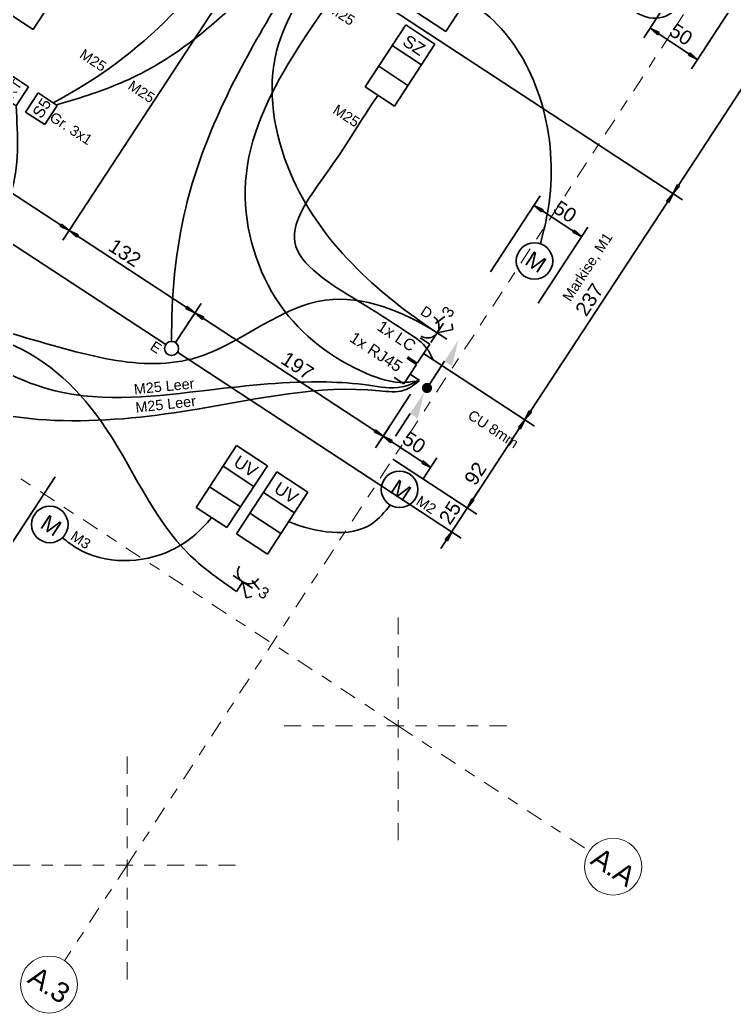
# Model space of a CAD drawing. Header units: metres. Extents: x 2696276 to 2696381, y 1245119 to 1245220.
# Drawn here: x 2696293.01 to 2696299.27, y 1245153.23 to 1245161.93 of the extents above; entities that cross this region are included whole.
import ezdxf
from ezdxf.lldxf.tags import DXFTag

# ---------------------------------------------------------------- set-up
doc = ezdxf.new("R2010")
doc.units = ezdxf.units.M
doc.header["$PDMODE"] = 2
doc.header["$PDSIZE"] = -2
doc.linetypes.add('000_hbf_Strichpunkt 3_1_1mm Achsen', pattern=[0.25, 0.15, -0.05, 0, -0.05])
for name, color, linetype, lineweight, true_color in [('008_232.1__Erdungen u. Schutzpotenzialausgleich', 1, 'Continuous', 35, 0xff0000), ('011_232.51_Lichtinstallationen allgemein', 150, 'Continuous', 35, 0x0080ff), ('011_232.51_Lichtinstallationen allgemein_Bodenltg', 150, 'STRICHLINIE', 35, 0x0080ff), ('011_232.51_Lichtinstallationen allgemein_Deckenltg', 150, 'Continuous', 35, 0x0080ff), ('014_232.62_Storeninstallationen', 1, 'Continuous', 35, 0xff0000), ('014_232.62_Storeninstallationen_Deckenltg', 1, 'Continuous', 35, 0xff0000), ('016_232.70_HLKS-Installation', 5, 'Continuous', 35, 0x0000ff), ('016_232.70_HLKS-Installation_Bodenltg', 5, 'STRICHLINIE', 35, 0x0000ff), ('018_233.01_Innenleuchten', 150, 'Continuous', 35, 0x0080ff), ('032_236.0__Telekommunikationsinstallationen', 3, 'Continuous', 35, 0x00ff00), ('032_236.0__Telekommunikationsinstallationen_Deckenltg', 3, 'Continuous', 35, 0x00ff00), ('035_236.3__UKV-Installationen', 24, 'Continuous', 35, 0x993300), ('035_236.3__UKV-Installationen_Bodenltg', 24, 'STRICHLINIE', 35, 0x993300), ('035_236.3__UKV-Installationen_Deckenltg', 24, 'Continuous', 35, 0x993300)]:
    doc.layers.add(name, color=color, linetype=linetype, lineweight=lineweight, true_color=true_color)
doc.layers.add('1_M01_Achsen.V', color=7, linetype='Continuous')
doc.layers.add('X_Mass', color=7, linetype='Continuous', lineweight=35)
doc.layers.add('X_Mass_Sperrzonen', color=7, linetype='Continuous', lineweight=35)
doc.styles.add('ERSTELLTER_STIL_2', font='')
doc.styles.get("Standard").update_dxf_attribs({"font": 'arial.ttf'})
doc.styles.get('ERSTELLTER_STIL_2').set_extended_font_data('Arial', bold=True)
tags = doc.linetypes.add('STRICHLINIE', pattern=[19.05, 12.7, -6.35]).pattern_tags.tags
tags[6:7] = [DXFTag(74, 4), DXFTag(75, 0), DXFTag(340, '0'), DXFTag(46, 0.0), DXFTag(50, 0.0), DXFTag(44, 0.0), DXFTag(45, 0.0)]
tags[4:5] = [DXFTag(74, 4), DXFTag(75, 0), DXFTag(340, '0'), DXFTag(46, 0.0), DXFTag(50, 0.0), DXFTag(44, 0.0), DXFTag(45, 0.0)]
tags = doc.linetypes.add('STRICHPUNKT2', pattern=[12.7, 6.35, -3.175, 0, -3.175]).pattern_tags.tags
tags[10:11] = [DXFTag(74, 4), DXFTag(75, 0), DXFTag(340, '0'), DXFTag(46, 0.0), DXFTag(50, 0.0), DXFTag(44, 0.0), DXFTag(45, 0.0)]
tags[8:9] = [DXFTag(74, 4), DXFTag(75, 0), DXFTag(340, '0'), DXFTag(46, 0.0), DXFTag(50, 0.0), DXFTag(44, 0.0), DXFTag(45, 0.0)]
tags[6:7] = [DXFTag(74, 4), DXFTag(75, 0), DXFTag(340, '0'), DXFTag(46, 0.0), DXFTag(50, 0.0), DXFTag(44, 0.0), DXFTag(45, 0.0)]
tags[4:5] = [DXFTag(74, 4), DXFTag(75, 0), DXFTag(340, '0'), DXFTag(46, 0.0), DXFTag(50, 0.0), DXFTag(44, 0.0), DXFTag(45, 0.0)]

# ---------------------------------------------------------------- blocks, each defined once
blk = doc.blocks.new('0_Leitung_ durchgehend-A0S2JC8U73', base_point=(818.42, -1071.91))
at = {"lineweight": -2}
blk.add_hatch(color=0, dxfattribs=at).paths.add_polyline_path([(819.73, -1024.77), (819.02, -1023.84), (818.57, -1022.76), (818.42, -1021.61), (818.57, -1020.45), (819.02, -1019.37), (819.73, -1018.44), (820.65, -1017.73), (821.73, -1017.28), (822.89, -1017.13), (824.05, -1017.28), (825.13, -1017.73), (826.06, -1018.44), (826.77, -1019.37), (827.22, -1020.45), (827.37, -1021.61), (827.22, -1022.76), (826.77, -1023.84), (826.06, -1024.77), (825.13, -1025.48), (824.05, -1025.93), (822.89, -1026.08), (821.73, -1025.93), (820.65, -1025.48)])
at = {"color": 0, "lineweight": -2}
for p, q in [((822.89, -993.59), (822.89, -1017.13)), ((822.89, -1048.38), (822.89, -1071.91))]:
    blk.add_line(p, q, dxfattribs=at)
for points in [[(822.89, -993.59), (822.89, -971.3), (830.85, -993.59)], [(830.85, -1048.38), (822.89, -1048.38), (822.89, -1026.08)]]:
    blk.add_solid(points, dxfattribs=at)
blk = doc.blocks.new('0_232.51_Lichtinstallationen allgemein_Deckenltg-A0S2JC9Q73', base_point=(407.89, -1109.97))
at = {"color": 0, "linetype": 'ByBlock', "lineweight": -2, "ltscale": 0.35}
blk.add_open_spline([(407.89, -536.77), (411.01, -536.5), (437.71, -534.15), (504.36, -564.79), (529.61, -688.1), (526.14, -834.38), (544.6, -989.85), (591.71, -1077.25), (613.34, -1109.97)], degree=3, knots=[0, 0, 0, 0, 9.381927, 80.429612, 191.959883, 355.599122, 531.843849, 649.501444, 649.501444, 649.501444, 649.501444], dxfattribs=at)
blk = doc.blocks.new('Maß-A0S2JCA473', base_point=(813.89, -1090.04))
at = {"color": 0, "linetype": 'ByBlock', "lineweight": -2, "ltscale": 0.35}
for p, q in [((920, -998.04), (813.89, -998.04)), ((908.86, -1006.71), (910, -998.04)), ((910, -998.04), (910, -1090.04)), ((910, -998.04), (911.14, -1006.71)), ((911.14, -1006.71), (908.86, -1006.71)), ((910, -1090.04), (908.86, -1081.36)), ((908.86, -1081.36), (911.14, -1081.36)), ((911.14, -1081.36), (910, -1090.04)), ((920, -1090.04), (831.89, -1090.04))]:
    blk.add_line(p, q, dxfattribs=at)
for points in [[(910, -998.04), (911.14, -1006.71), (908.86, -1006.71)], [(910, -1090.04), (908.86, -1081.36), (911.14, -1081.36)]]:
    blk.add_solid(points, dxfattribs=at)
at = {"color": 0, "linetype": 'ByBlock', "lineweight": -2, "ltscale": 0.35, "insert": (893.12, -1070.82), "char_height": 12.5, "attachment_point": 1, "rotation": 90}
blk.add_mtext('{\\fArial;92}', dxfattribs=at)
blk = doc.blocks.new('0_232.62_Storeninstallationen_Deckenltg-A0S2JCB473', base_point=(627.48, -1307.01))
at = {"color": 0, "linetype": 'ByBlock', "lineweight": -2, "ltscale": 0.35}
blk.add_open_spline([(627.48, -1306.15), (632.94, -1306.63), (665.72, -1309.52), (713.88, -1276.82), (725.61, -1234.95), (727.24, -1219.87)], degree=3, knots=[0, 0, 0, 0, 16.412151, 98.467851, 143.947162, 143.947162, 143.947162, 143.947162], dxfattribs=at)
blk = doc.blocks.new('Gruppenzuleitung-A0S2JCBE73', base_point=(329.9, -947.84))
at = {"color": 0, "linetype": 'ByBlock', "lineweight": -2, "ltscale": 0.35}
for p, q in [((329.9, -947.84), (329.9, -883.04)), ((329.9, -883.04), (362.24, -883.04)), ((362.24, -883.04), (362.24, -947.84)), ((362.24, -904.64), (329.9, -904.64)), ((362.24, -926.24), (329.9, -926.24)), ((362.24, -947.84), (329.9, -947.84))]:
    blk.add_line(p, q, dxfattribs=at)
at = {"color": 0, "linetype": 'ByBlock', "lineweight": -2, "ltscale": 0.35, "insert": (336.24, -888.44), "char_height": 10.8, "attachment_point": 1}
blk.add_mtext('{\\fArial;UV}', dxfattribs=at)
blk = doc.blocks.new('0_236.3_UKV-Installationen_Deckenltg-A0S2JCEQ73', base_point=(386.39, -1216.36))
at = {"color": 0, "linetype": 'ByBlock', "lineweight": -2, "ltscale": 0.35}
blk.add_open_spline([(386.39, -1215.04), (410.97, -1215.61), (466.16, -1216.9), (569.19, -1208.1), (656.16, -1133.78), (726.89, -1075.7), (775.77, -1048.27), (802.62, -1037.44), (810.88, -1024.33), (813.89, -1019.54)], degree=3, knots=[0, 0, 0, 0, 74.088618, 166.332949, 300.982455, 403.886446, 441.378258, 470.355332, 487.039004, 487.039004, 487.039004, 487.039004], dxfattribs=at)
blk = doc.blocks.new('1xRJ45-Steckdose_ UP-A0S2JCHA73', base_point=(742.72, -1029.54))
at = {"color": 0, "lineweight": -2}
for p, q in [((803.89, -1009.54), (793.89, -1009.54)), ((803.89, -1029.54), (803.89, -1009.54)), ((803.89, -1019.54), (813.89, -1019.54)), ((793.89, -1029.54), (803.89, -1029.54))]:
    blk.add_line(p, q, dxfattribs=at)
at = {"color": 0, "lineweight": -2, "insert": (742.72, -1014.54), "char_height": 10, "attachment_point": 1}
blk.add_mtext('{\\fArial;1x RJ45}', dxfattribs=at)
blk = doc.blocks.new('Motor allgemein-A0S2JCHK73', base_point=(824.85, -893))
at = {"color": 0, "lineweight": -2}
blk.add_circle((840.85, -877), 16, dxfattribs=at)
at = {"color": 0, "lineweight": -2, "insert": (834.15, -870), "char_height": 14, "attachment_point": 1}
blk.add_mtext('{\\fArial;M}', dxfattribs=at)
blk = doc.blocks.new('0_232.51_Lichtinstallationen allgemein_Deckenltg-A0S2JCI273', base_point=(426.37, -1265.04))
at = {"color": 0, "linetype": 'ByBlock', "lineweight": -2, "ltscale": 0.35}
blk.add_open_spline([(813.89, -976.32), (810.57, -976.3), (773.41, -976.05), (687.18, -992.64), (650.61, -1135.62), (531.17, -1168.01), (424.64, -1202.57), (426.46, -1248.06), (426.41, -1261.73), (426.39, -1265.04)], degree=3, knots=[0, 0, 0, 0, 10, 111.915775, 229.74119, 390.279864, 474.896983, 506.195249, 516.195249, 516.195249, 516.195249, 516.195249], dxfattribs=at)
blk = doc.blocks.new('0_232.62_Storeninstallationen_Deckenltg-A0S2JCJ473', base_point=(785.57, -1185.87))
at = {"color": 0, "linetype": 'ByBlock', "lineweight": -2, "ltscale": 0.35}
blk.add_open_spline([(852.19, -1125.02), (851.37, -1132.67), (847.86, -1165.3), (809.59, -1181.33), (785.57, -1185.87)], degree=3, knots=[0, 0, 0, 0, 22.483647, 95.824527, 95.824527, 95.824527, 95.824527], dxfattribs=at)
blk = doc.blocks.new('0_232.51_Lichtinstallationen allgemein_Deckenltg-A0S2JCJI73', base_point=(407.89, -976.35))
at = {"color": 0, "linetype": 'ByBlock', "lineweight": -2, "ltscale": 0.35}
blk.add_open_spline([(407.89, -535.59), (409.63, -535.17), (422.42, -532.9), (446.74, -534.82), (482.77, -552.37), (526.96, -602), (532.22, -681.83), (543.07, -766.27), (541.22, -857.13), (635.79, -960.1), (743.97, -976.51), (810.56, -976.33), (813.89, -976.32)], degree=3, knots=[0, 0, 0, 0, 5.369645, 38.914723, 70.75679, 123.945783, 229.327886, 298.919601, 383.401963, 491.847924, 681.811449, 691.811449, 691.811449, 691.811449, 691.811449], dxfattribs=at)
blk = doc.blocks.new('Steckdose T13_ UP_ 3-fach_ geschaltet-A0S2JCLC73', base_point=(770.89, -1262.04))
at = {"color": 0, "lineweight": -2}
for p, q in [((770.89, -1252.04), (790.89, -1252.04)), ((780.89, -1252.04), (780.89, -1262.04)), ((780.89, -1252.04), (790.89, -1262.04)), ((787.07, -1246.35), (796.51, -1249.73)), ((790.89, -1262.04), (794.44, -1258.49))]:
    blk.add_line(p, q, dxfattribs=at)
blk.add_ellipse((780.89, -1242.04), major_axis=(-10, 0), ratio=1, start_param=0, end_param=3.141593, dxfattribs=at)
at = {"color": 0, "lineweight": -2, "insert": (797.68, -1244.91), "char_height": 10, "attachment_point": 1}
blk.add_mtext('{\\fArial;3}', dxfattribs=at)
blk = doc.blocks.new('Maß-A0S2JCMC73', base_point=(813.89, -661))
at = {"color": 7, "linetype": 'ByBlock', "lineweight": -2, "ltscale": 0.35, "true_color": 0xffffff}
for p, q in [((813.89, -661), (813.89, -577.04)), ((863.72, -661), (863.72, -577.04)), ((813.89, -651), (822.57, -649.86)), ((813.89, -651), (863.72, -651)), ((822.57, -652.14), (813.89, -651)), ((822.57, -649.86), (822.57, -652.14)), ((855.05, -652.14), (855.05, -649.86)), ((855.05, -649.86), (863.72, -651)), ((863.72, -651), (855.05, -652.14))]:
    blk.add_line(p, q, dxfattribs=at)
for points in [[(813.89, -651), (822.57, -649.86), (822.57, -652.14)], [(863.72, -651), (855.05, -652.14), (855.05, -649.86)]]:
    blk.add_solid(points, dxfattribs=at)
at = {"color": 7, "linetype": 'ByBlock', "lineweight": -2, "ltscale": 0.35, "true_color": 0xffffff, "insert": (829.87, -634.33), "char_height": 12.5, "attachment_point": 1}
blk.add_mtext('{\\fArial;50}', dxfattribs=at)
blk = doc.blocks.new('Maß-A0S2JCO873', base_point=(813.89, -1090.04))
at = {"color": 7, "linetype": 'ByBlock', "lineweight": -2, "ltscale": 0.35, "true_color": 0xffffff}
for p, q in [((813.89, -1068), (813.89, -1090.04)), ((863.72, -1068), (863.72, -1090.04)), ((813.89, -1078), (822.57, -1076.86)), ((813.89, -1078), (863.72, -1078)), ((822.57, -1079.14), (813.89, -1078)), ((822.57, -1076.86), (822.57, -1079.14)), ((855.05, -1079.14), (855.05, -1076.86)), ((855.05, -1076.86), (863.72, -1078)), ((863.72, -1078), (855.05, -1079.14))]:
    blk.add_line(p, q, dxfattribs=at)
for points in [[(813.89, -1078), (822.57, -1076.86), (822.57, -1079.14)], [(863.72, -1078), (855.05, -1079.14), (855.05, -1076.86)]]:
    blk.add_solid(points, dxfattribs=at)
at = {"color": 7, "linetype": 'ByBlock', "lineweight": -2, "ltscale": 0.35, "true_color": 0xffffff, "insert": (829.87, -1061.33), "char_height": 12.5, "attachment_point": 1}
blk.add_mtext('{\\fArial;50}', dxfattribs=at)
blk = doc.blocks.new('Maß-A0S2JCP073', base_point=(491.33, -998.04))
at = {"color": 0, "linetype": 'ByBlock', "lineweight": -2, "ltscale": 0.35}
for p, q in [((920, -761.04), (491.33, -761.04)), ((908.86, -769.71), (910, -761.04)), ((910, -998.04), (910, -761.04)), ((910, -761.04), (911.14, -769.71)), ((911.14, -769.71), (908.86, -769.71)), ((910, -998.04), (908.86, -989.36)), ((908.86, -989.36), (911.14, -989.36)), ((911.14, -989.36), (910, -998.04)), ((920, -998.04), (813.89, -998.04))]:
    blk.add_line(p, q, dxfattribs=at)
for points in [[(910, -761.04), (911.14, -769.71), (908.86, -769.71)], [(910, -998.04), (908.86, -989.36), (911.14, -989.36)]]:
    blk.add_solid(points, dxfattribs=at)
at = {"color": 0, "linetype": 'ByBlock', "lineweight": -2, "ltscale": 0.35, "insert": (893.33, -893.47), "char_height": 12.5, "attachment_point": 1, "rotation": 90}
blk.add_mtext('{\\fArial;237}', dxfattribs=at)
blk = doc.blocks.new('0_232.51_Lichtinstallationen allgemein_Bodenltg-A0S2JCQ273', base_point=(426.39, -1265.04))
at = {"color": 0, "lineweight": -2}
blk.add_open_spline([(780.89, -1262.04), (763.7, -1261.56), (698.68, -1259.78), (611.73, -1196.13), (505.69, -1178.36), (430.97, -1212.79), (427.81, -1248.93), (426.39, -1265.04)], degree=3, knots=[0, 0, 0, 0, 51.007026, 192.939211, 307.228317, 363.960007, 409.59847, 409.59847, 409.59847, 409.59847], dxfattribs=at)
blk = doc.blocks.new('0_236.3_UKV-Installationen_Deckenltg-A0S2JCQW73', base_point=(446.39, -1265.04))
at = {"color": 0, "linetype": 'ByBlock', "lineweight": -2, "ltscale": 0.35}
blk.add_open_spline([(813.89, -1019.54), (812.13, -1024.88), (808.02, -1037.28), (745.38, -1066.93), (653.81, -1165.04), (535.56, -1254.43), (452.36, -1264.33), (446.39, -1265.04)], degree=3, knots=[0, 0, 0, 0, 16.25826, 37.75867, 196.377178, 429.357857, 447.368199, 447.368199, 447.368199, 447.368199], dxfattribs=at)
blk = doc.blocks.new('Gruppenzuleitung-A0S2JCRE73', base_point=(753.23, -1219.87))
at = {"color": 0, "linetype": 'ByBlock', "lineweight": -2, "ltscale": 0.35}
for p, q in [((785.57, -1155.07), (753.23, -1155.07)), ((753.23, -1155.07), (753.23, -1219.87)), ((785.57, -1219.87), (785.57, -1155.07)), ((753.23, -1176.67), (785.57, -1176.67)), ((753.23, -1198.27), (785.57, -1198.27)), ((753.23, -1219.87), (785.57, -1219.87))]:
    blk.add_line(p, q, dxfattribs=at)
at = {"color": 0, "linetype": 'ByBlock', "lineweight": -2, "ltscale": 0.35, "insert": (759.56, -1160.47), "char_height": 10.8, "attachment_point": 1}
blk.add_mtext('{\\fArial;UV}', dxfattribs=at)
blk = doc.blocks.new('Raumthermostat_ UP-A0S2JCSC73', base_point=(366.39, -1011.96))
at = {"color": 0, "lineweight": -2}
for p, q in [((366.39, -1011.96), (366.39, -991.96)), ((386.39, -991.96), (366.39, -991.96)), ((386.39, -1011.96), (386.39, -991.96)), ((366.39, -1011.96), (386.39, -1011.96))]:
    blk.add_line(p, q, dxfattribs=at)
at = {"color": 0, "lineweight": -2, "insert": (371.99, -1009.05), "char_height": 8.8, "attachment_point": 1, "rotation": 89.9996}
blk.add_mtext('{\\fArial;RT}', dxfattribs=at)
blk = doc.blocks.new('Motor allgemein-A0S2JCXI73', base_point=(835.39, -1125.04))
at = {"color": 0, "lineweight": -2}
blk.add_circle((851.39, -1109.04), 16, dxfattribs=at)
at = {"color": 0, "lineweight": -2, "insert": (844.69, -1102.04), "char_height": 14, "attachment_point": 1}
blk.add_mtext('{\\fArial;M}', dxfattribs=at)
blk = doc.blocks.new('Gruppenzuleitung-A0S2JCXK73', base_point=(710.89, -1219.87))
at = {"color": 0, "linetype": 'ByBlock', "lineweight": -2, "ltscale": 0.35}
for p, q in [((743.23, -1155.07), (710.89, -1155.07)), ((710.89, -1155.07), (710.89, -1219.87)), ((743.23, -1219.87), (743.23, -1155.07)), ((710.89, -1176.67), (743.23, -1176.67)), ((710.89, -1198.27), (743.23, -1198.27)), ((710.89, -1219.87), (743.23, -1219.87))]:
    blk.add_line(p, q, dxfattribs=at)
at = {"color": 0, "linetype": 'ByBlock', "lineweight": -2, "ltscale": 0.35, "insert": (717.22, -1160.47), "char_height": 10.8, "attachment_point": 1}
blk.add_mtext('{\\fArial;UV}', dxfattribs=at)
blk = doc.blocks.new('0_232.51_Lichtinstallationen allgemein_Deckenltg-A0S2JCXM73', base_point=(407.89, -646.01))
at = {"color": 0, "linetype": 'ByBlock', "lineweight": -2, "ltscale": 0.35}
blk.add_open_spline([(407.89, -512.37), (408.79, -512.65), (425.69, -517.46), (474.75, -509.38), (550.21, -503.51), (645.29, -510.63), (720.56, -561.73), (744.7, -626.5), (782.31, -647.1), (808.77, -646.33), (825.23, -630.24), (823.95, -609.9), (823.56, -595.86), (823.39, -590.04)], degree=3, knots=[0, 0, 0, 0, 2.815443, 52.626732, 143.825977, 232.968328, 333.563724, 396.525785, 430.348392, 455.951114, 469.584625, 494.577701, 512.292132, 512.292132, 512.292132, 512.292132], dxfattribs=at)
blk = doc.blocks.new('Gruppenzuleitung-A0S2JCZ073', base_point=(633.47, -751.42))
at = {"color": 0, "linetype": 'ByBlock', "lineweight": -2, "ltscale": 0.35}
for p, q in [((665.81, -686.62), (633.47, -686.62)), ((633.47, -686.62), (633.47, -751.42)), ((665.81, -751.42), (665.81, -686.62)), ((633.47, -708.22), (665.81, -708.22)), ((633.47, -729.82), (665.81, -729.82)), ((633.47, -751.42), (665.81, -751.42))]:
    blk.add_line(p, q, dxfattribs=at)
at = {"color": 0, "linetype": 'ByBlock', "lineweight": -2, "ltscale": 0.35, "insert": (639.8, -692.02), "char_height": 10.8, "attachment_point": 1}
blk.add_mtext('{\\fArial;UV}', dxfattribs=at)
blk = doc.blocks.new('Schalterplatte UP-A0S2JD0K73', base_point=(396.39, -1011.96))
at = {"color": 0, "lineweight": -2}
for p, q in [((396.39, -1011.96), (396.39, -991.96)), ((396.39, -991.96), (416.39, -991.96)), ((416.39, -991.96), (416.39, -1011.96)), ((416.39, -1011.96), (396.39, -1011.96))]:
    blk.add_line(p, q, dxfattribs=at)
blk = doc.blocks.new('Kurzbezeichnung-A0S2JD0M73', base_point=(401.4, -1009.89))
at = {"color": 0, "lineweight": -2, "insert": (401.4, -1009.89), "char_height": 10, "attachment_point": 1, "rotation": 90}
blk.add_mtext('{\\fArial;S5}', dxfattribs=at)
blk = doc.blocks.new('Maß-A0S2JD1O73', base_point=(622.93, -1132.48))
at = {"color": 0, "linetype": 'ByBlock', "lineweight": -2, "ltscale": 0.35}
for p, q in [((910, -1132.48), (910, -1072.69)), ((910, -1090.04), (908.86, -1081.36)), ((908.86, -1081.36), (911.14, -1081.36)), ((911.14, -1081.36), (910, -1090.04)), ((920, -1090.04), (831.89, -1090.04)), ((920, -1115.13), (622.93, -1115.13)), ((908.86, -1123.8), (910, -1115.13)), ((910, -1115.13), (911.14, -1123.8)), ((911.14, -1123.8), (908.86, -1123.8))]:
    blk.add_line(p, q, dxfattribs=at)
for points in [[(910, -1090.04), (908.86, -1081.36), (911.14, -1081.36)], [(910, -1115.13), (911.14, -1123.8), (908.86, -1123.8)]]:
    blk.add_solid(points, dxfattribs=at)
at = {"color": 0, "linetype": 'ByBlock', "lineweight": -2, "ltscale": 0.35, "insert": (893.33, -1111.7), "char_height": 12.5, "attachment_point": 1, "rotation": 90}
blk.add_mtext('{\\fArial;25}', dxfattribs=at)
blk = doc.blocks.new('Maß-A0S2JD3U73', base_point=(813.89, -906.04))
at = {"color": 7, "linetype": 'ByBlock', "lineweight": -2, "ltscale": 0.35, "true_color": 0xffffff}
for p, q in [((813.89, -826.5), (813.89, -906.04)), ((863.72, -826.5), (863.72, -906.04)), ((813.89, -836.5), (822.57, -835.36)), ((813.89, -836.5), (863.72, -836.5)), ((822.57, -837.64), (813.89, -836.5)), ((822.57, -835.36), (822.57, -837.64)), ((855.05, -837.64), (855.05, -835.36)), ((855.05, -835.36), (863.72, -836.5)), ((863.72, -836.5), (855.05, -837.64))]:
    blk.add_line(p, q, dxfattribs=at)
for points in [[(813.89, -836.5), (822.57, -835.36), (822.57, -837.64)], [(863.72, -836.5), (855.05, -837.64), (855.05, -835.36)]]:
    blk.add_solid(points, dxfattribs=at)
at = {"color": 7, "linetype": 'ByBlock', "lineweight": -2, "ltscale": 0.35, "true_color": 0xffffff, "insert": (829.87, -819.83), "char_height": 12.5, "attachment_point": 1}
blk.add_mtext('{\\fArial;50}', dxfattribs=at)
blk = doc.blocks.new('0_232.51_Lichtinstallationen allgemein_Deckenltg-A0S2JD5G73', base_point=(407.89, -991.96))
at = {"color": 0, "linetype": 'ByBlock', "lineweight": -2, "ltscale": 0.35}
blk.add_open_spline([(415.56, -991.96), (422.73, -983.49), (441.36, -961.5), (476.22, -910.16), (500.77, -830.81), (516.34, -734.13), (515.22, -646.13), (490.51, -573.28), (446.5, -541.96), (418.19, -538.12), (407.89, -538.12)], degree=3, knots=[0, 0, 0, 0, 33.324886, 86.477018, 184.908716, 279.002054, 379.932914, 447.350311, 500.705507, 531.598085, 531.598085, 531.598085, 531.598085], dxfattribs=at)
blk = doc.blocks.new('Motor allgemein-A0S2JD9473', base_point=(595.89, -1318.54))
at = {"color": 0, "lineweight": -2}
blk.add_circle((611.89, -1302.54), 16, dxfattribs=at)
at = {"color": 0, "lineweight": -2, "insert": (605.19, -1295.54), "char_height": 14, "attachment_point": 1}
blk.add_mtext('{\\fArial;M}', dxfattribs=at)
blk = doc.blocks.new('Maß-A0S2JDA073', base_point=(436.39, -1389))
at = {"color": 0, "linetype": 'ByBlock', "lineweight": -2, "ltscale": 0.35}
for p, q in [((436.39, -1389), (436.39, -1255.04)), ((592.89, -1389), (592.89, -1265.04)), ((436.39, -1379), (445.07, -1377.86)), ((445.07, -1380.14), (436.39, -1379)), ((436.39, -1379), (592.89, -1379)), ((445.07, -1377.86), (445.07, -1380.14)), ((584.22, -1380.14), (584.22, -1377.86)), ((584.22, -1377.86), (592.89, -1379)), ((592.89, -1379), (584.22, -1380.14))]:
    blk.add_line(p, q, dxfattribs=at)
for points in [[(436.39, -1379), (445.07, -1377.86), (445.07, -1380.14)], [(592.89, -1379), (584.22, -1380.14), (584.22, -1377.86)]]:
    blk.add_solid(points, dxfattribs=at)
at = {"color": 0, "linetype": 'ByBlock', "lineweight": -2, "ltscale": 0.35, "insert": (501.43, -1362.33), "char_height": 12.5, "attachment_point": 1}
blk.add_mtext('{\\fArial;157}', dxfattribs=at)
blk = doc.blocks.new('Gruppenzuleitung-A0S2JDC073', base_point=(633.21, -830.61))
at = {"color": 0, "linetype": 'ByBlock', "lineweight": -2, "ltscale": 0.35}
for p, q in [((663.87, -765.81), (633.21, -765.81)), ((633.21, -765.81), (633.21, -830.61)), ((663.87, -830.61), (663.87, -765.81)), ((633.21, -787.41), (663.87, -787.41)), ((633.21, -809.01), (663.87, -809.01)), ((633.21, -830.61), (663.87, -830.61))]:
    blk.add_line(p, q, dxfattribs=at)
at = {"color": 0, "linetype": 'ByBlock', "lineweight": -2, "ltscale": 0.35, "insert": (639.44, -771.21), "char_height": 10.8, "attachment_point": 1}
blk.add_mtext('{\\fArial;SZ}', dxfattribs=at)
blk = doc.blocks.new('0_032_236.0__Telekommunikationsinstallationen_Deckenltg-A0S2JDHI73', base_point=(645.58, -998.04))
at = {"color": 0, "linetype": 'ByBlock', "lineweight": -2, "ltscale": 0.35}
blk.add_open_spline([(646.65, -830.61), (645.87, -856.19), (648.96, -900.98), (639.26, -994.89), (725.81, -990.48), (771.49, -990.32), (801.55, -990.27), (810.94, -996.18), (813.89, -998.04)], degree=3, knots=[0, 0, 0, 0, 76.773278, 148.092176, 222.620158, 275.54404, 298.100824, 308.45535, 308.45535, 308.45535, 308.45535], dxfattribs=at)
blk = doc.blocks.new('Steckdose T13_ UP_ 3-fach_ geschaltet-A0S2JDKG73', base_point=(793.89, -986.32))
at = {"color": 0, "lineweight": -2}
for p, q in [((798.2, -970.15), (801.59, -960.7)), ((813.89, -966.32), (810.35, -962.77)), ((803.89, -986.32), (803.89, -966.32)), ((803.89, -976.32), (813.89, -966.32)), ((803.89, -976.32), (813.89, -976.32))]:
    blk.add_line(p, q, dxfattribs=at)
blk.add_ellipse((793.89, -976.32), major_axis=(0, -10), ratio=1, start_param=0, end_param=3.141593, dxfattribs=at)
at = {"color": 0, "lineweight": -2, "insert": (796.77, -959.53), "char_height": 10, "attachment_point": 1, "rotation": 90}
blk.add_mtext('{\\fArial;3}', dxfattribs=at)
blk = doc.blocks.new('0_232.70_HLKS-Installation_Bodenltg-A0S2JDKK73', base_point=(386.37, -1124.88))
at = {"color": 0, "lineweight": -2}
blk.add_open_spline([(386.37, -1011.96), (402.3, -1033.36), (427.53, -1067.24), (429.11, -1109.8), (427.92, -1124.88)], degree=3, knots=[0, 0, 0, 0, 77.768583, 123.15171, 123.15171, 123.15171, 123.15171], dxfattribs=at)
blk = doc.blocks.new('Maß-A0S2JDLU73', base_point=(543.24, -1343.5))
at = {"color": 7, "linetype": 'ByBlock', "lineweight": -2, "ltscale": 0.35, "true_color": 0xffffff}
for p, q in [((543.24, -1343.5), (543.24, -1265.86)), ((592.89, -1343.5), (592.89, -1265.04)), ((543.24, -1333.5), (551.92, -1332.36)), ((592.89, -1333.5), (543.24, -1333.5)), ((551.92, -1334.64), (543.24, -1333.5)), ((551.92, -1332.36), (551.92, -1334.64)), ((584.22, -1334.64), (584.22, -1332.36)), ((584.22, -1332.36), (592.89, -1333.5)), ((592.89, -1333.5), (584.22, -1334.64))]:
    blk.add_line(p, q, dxfattribs=at)
for points in [[(543.24, -1333.5), (551.92, -1332.36), (551.92, -1334.64)], [(592.89, -1333.5), (584.22, -1334.64), (584.22, -1332.36)]]:
    blk.add_solid(points, dxfattribs=at)
at = {"color": 7, "linetype": 'ByBlock', "lineweight": -2, "ltscale": 0.35, "true_color": 0xffffff, "insert": (559.13, -1316.83), "char_height": 12.5, "attachment_point": 1}
blk.add_mtext('{\\fArial;50}', dxfattribs=at)
blk = doc.blocks.new('0_232.51_Lichtinstallationen allgemein_Bodenltg-A0S2JDRE73', base_point=(396.36, -991.96))
at = {"color": 0, "lineweight": -2}
blk.add_open_spline([(396.36, -650.99), (403.26, -654.24), (438.05, -670.63), (466.9, -757.5), (463.82, -871.91), (433.09, -954.67), (412.03, -991.96)], degree=3, knots=[0, 0, 0, 0, 22.566601, 113.810362, 242.293359, 370.781341, 370.781341, 370.781341, 370.781341], dxfattribs=at)
blk = doc.blocks.new('Deckenlampendübel-A0S2JDSS73', base_point=(610.56, -1121.31))
at = {"color": 0, "lineweight": -2}
blk.add_circle((616.75, -1115.13), 6.19, dxfattribs=at)
blk = doc.blocks.new('Maß-A0S2JDVA73', base_point=(491.33, -761.04))
at = {"color": 0, "linetype": 'ByBlock', "lineweight": -2, "ltscale": 0.35}
for p, q in [((920, -427.51), (601.07, -427.51)), ((908.86, -436.19), (910, -427.51)), ((910, -427.51), (910, -761.04)), ((910, -427.51), (911.14, -436.19)), ((911.14, -436.19), (908.86, -436.19)), ((910, -761.04), (908.86, -752.36)), ((908.86, -752.36), (911.14, -752.36)), ((911.14, -752.36), (910, -761.04)), ((920, -761.04), (491.33, -761.04))]:
    blk.add_line(p, q, dxfattribs=at)
for points in [[(910, -427.51), (911.14, -436.19), (908.86, -436.19)], [(910, -761.04), (908.86, -752.36), (911.14, -752.36)]]:
    blk.add_solid(points, dxfattribs=at)
at = {"color": 0, "linetype": 'ByBlock', "lineweight": -2, "ltscale": 0.35, "insert": (893.33, -608.05), "char_height": 12.5, "attachment_point": 1, "rotation": 90}
blk.add_mtext('{\\fArial;334}', dxfattribs=at)
blk = doc.blocks.new('0_232.62_Storeninstallationen_Deckenltg-A0S2JDW273', base_point=(665.81, -861.5))
at = {"color": 0, "linetype": 'ByBlock', "lineweight": -2, "ltscale": 0.35}
blk.add_open_spline([(836.89, -861.5), (833.5, -851.63), (812.05, -789.09), (744.81, -724.07), (677.16, -717.9), (665.81, -718.22)], degree=3, knots=[0, 0, 0, 0, 31.44523, 199.213939, 233.281554, 233.281554, 233.281554, 233.281554], dxfattribs=at)
blk = doc.blocks.new('1xOTO-Steckdose_ UP-A0S2JDW473', base_point=(757.48, -1008.04))
at = {"color": 0, "lineweight": -2}
for p, q in [((793.89, -988.04), (803.89, -988.04)), ((803.89, -988.04), (803.89, -1008.04)), ((803.89, -998.04), (813.89, -998.04)), ((803.89, -1008.04), (793.89, -1008.04))]:
    blk.add_line(p, q, dxfattribs=at)
at = {"color": 0, "lineweight": -2, "insert": (757.48, -993.04), "char_height": 10, "attachment_point": 1}
blk.add_mtext('{\\fArial;1x LC}', dxfattribs=at)
blk = doc.blocks.new('Maß-A0S2JDZS73', base_point=(292.39, -1108.94))
at = {"color": 0, "linetype": 'ByBlock', "lineweight": -2, "ltscale": 0.35}
for p, q in [((485.14, -1088), (485.14, -767.22)), ((292.39, -1088), (292.39, -1016.96)), ((813.89, -1088), (813.89, -1034.04)), ((616.75, -1068), (616.75, -1108.94)), ((292.39, -1078), (301.06, -1076.86)), ((301.06, -1079.14), (292.39, -1078)), ((292.39, -1078), (813.89, -1078)), ((301.06, -1076.86), (301.06, -1079.14)), ((476.47, -1079.14), (476.47, -1076.86)), ((476.47, -1076.86), (485.14, -1078)), ((485.14, -1078), (476.47, -1079.14)), ((485.14, -1078), (493.82, -1076.86)), ((493.82, -1079.14), (485.14, -1078)), ((493.82, -1076.86), (493.82, -1079.14)), ((608.07, -1079.14), (608.07, -1076.86)), ((608.07, -1076.86), (616.75, -1078)), ((616.75, -1078), (608.07, -1079.14)), ((616.75, -1078), (625.42, -1076.86)), ((625.42, -1079.14), (616.75, -1078)), ((625.42, -1076.86), (625.42, -1079.14)), ((805.22, -1079.14), (805.22, -1076.86)), ((805.22, -1076.86), (813.89, -1078)), ((813.89, -1078), (805.22, -1079.14))]:
    blk.add_line(p, q, dxfattribs=at)
for points in [[(292.39, -1078), (301.06, -1076.86), (301.06, -1079.14)], [(485.14, -1078), (476.47, -1079.14), (476.47, -1076.86)], [(485.14, -1078), (493.82, -1076.86), (493.82, -1079.14)], [(616.75, -1078), (608.07, -1079.14), (608.07, -1076.86)], [(616.75, -1078), (625.42, -1076.86), (625.42, -1079.14)], [(813.89, -1078), (805.22, -1079.14), (805.22, -1076.86)]]:
    blk.add_solid(points, dxfattribs=at)
at = {"color": 0, "linetype": 'ByBlock', "lineweight": -2, "ltscale": 0.35, "char_height": 12.5, "attachment_point": 1}
for s, insert in [('{\\fArial;193}', (323.39, -1060.98)), ('{\\fArial;132}', (522.1, -1061.15)), ('{\\fArial;197}', (702.71, -1061.08))]:
    blk.add_mtext(s, dxfattribs=dict(at, insert=insert))
blk = doc.blocks.new('0_236.3_UKV-Installationen_Deckenltg-A0S2JE0473', base_point=(543.89, -1042.98))
at = {"color": 0, "linetype": 'ByBlock', "lineweight": -2, "ltscale": 0.35}
blk.add_open_spline([(543.89, -581.04), (553.54, -628.48), (578.95, -753.39), (546.05, -936.26), (669.49, -1040.74), (751.02, -1046.52), (799.26, -1033.61), (810.78, -1022.53), (813.89, -1019.54)], degree=3, knots=[0, 0, 0, 0, 146.645528, 386.058019, 491.239146, 587.804466, 622.505831, 635.369192, 635.369192, 635.369192, 635.369192], dxfattribs=at)
blk = doc.blocks.new('A$C4181af03')
at = {"layer": '1_M01_Achsen.V', "color": 7, "linetype": '000_hbf_Strichpunkt 3_1_1mm Achsen', "lineweight": 13}
for p, q in [((8.3189, 17.8496), (8.3189, -15.1504)), ((8.3189, 17.8496), (8.3189, -15.1504)), ((9.6389, -12.8304), (-9.3611, -12.8304)), ((9.6389, -12.8304), (-9.3611, -12.8304)), ((9.6389, -12.8304), (11.6389, -12.8304)), ((9.6389, -12.8304), (11.6389, -12.8304)), ((8.3189, -15.1504), (8.3189, -16.1504)), ((8.3189, -15.1504), (8.3189, -16.1504))]:
    blk.add_line(p, q, dxfattribs=at)
at = {"layer": '1_M01_Achsen.V', "color": 7, "linetype": 'Continuous', "lineweight": 13}
for centre in [(11.8889, -12.8304), (11.8889, -12.8304), (8.3189, -16.4004), (8.3189, -16.4004)]:
    blk.add_circle(centre, 0.25, dxfattribs=at)
at = {"layer": '1_M01_Achsen.V', "color": 7, "linetype": '000_hbf_Strichpunkt 3_1_1mm Achsen', "lineweight": 13}
for p in [(9.6389, -12.8304), (9.6389, -12.8304), (9.6389, -12.8304), (9.6389, -12.8304), (8.3189, -15.1504), (8.3189, -15.1504), (8.3189, -15.1504), (8.3189, -15.1504)]:
    blk.add_point(p, dxfattribs=at)
at = {"layer": '1_M01_Achsen.V', "color": 7, "lineweight": 13, "char_height": 0.175, "attachment_point": 1, "style": 'ERSTELLTER_STIL_2'}
for s, insert in [('\\A1;\\pt0;{\\fArial|b0|i0|c0|p34;A.A}', (11.6955, -12.7429)), ('\\A1;\\pt0;{\\fArial|b0|i0|c0|p34;A.A}', (11.6955, -12.7429)), ('\\A1;\\pt0;{\\fArial|b0|i0|c0|p34;A.3}', (8.1388, -16.3129)), ('\\A1;\\pt0;{\\fArial|b0|i0|c0|p34;A.3}', (8.1388, -16.3129))]:
    blk.add_mtext(s, dxfattribs=dict(at, insert=insert))
blk = doc.blocks.new('A$Ccc2696ef')
blk.add_blockref('A$C4181af03', (0, 0))

msp = doc.modelspace()

# ---------------------------------------------------------------- linework, layer by layer
at = {"layer": 'X_Mass', "linetype": 'STRICHPUNKT2', "ltscale": 0.35}
msp.add_line((2696294.2923, 1245159.0826), (2696291.1014, 1245161.1707), dxfattribs=at)

# ---------------------------------------------------------------- block references
at = {"rotation": 326.8000002754653}
msp.add_blockref('A$Ccc2696ef', (2696295.2894, 1245171.7568), dxfattribs=at)
at = {"layer": '008_232.1__Erdungen u. Schutzpotenzialausgleich', "linetype": 'Continuous', "ltscale": 0.35, "xscale": 0.01, "yscale": 0.01, "zscale": 0.01, "rotation": 326.8000002754653}
msp.add_blockref('0_Leitung_ durchgehend-A0S2JC8U73', (2696296.2682, 1245158.3061), dxfattribs=at)
at = {"layer": '011_232.51_Lichtinstallationen allgemein', "linetype": 'Continuous', "ltscale": 0.35, "xscale": 0.01, "yscale": 0.01, "zscale": 0.01, "rotation": 326.8000002754653}
for name, p in [('Schalterplatte UP-A0S2JD0K73', (2696293.0651, 1245161.1186)), ('Kurzbezeichnung-A0S2JD0M73', (2696293.1184, 1245161.1086)), ('Steckdose T13_ UP_ 3-fach_ geschaltet-A0S2JDKG73', (2696296.5317, 1245159.1566)), ('Steckdose T13_ UP_ 3-fach_ geschaltet-A0S2JCLC73', (2696294.8295, 1245156.9754))]:
    msp.add_blockref(name, p, dxfattribs=at)
at = {"layer": '011_232.51_Lichtinstallationen allgemein_Bodenltg', "linetype": 'STRICHLINIE', "ltscale": 0.35, "xscale": 0.01, "yscale": 0.01, "zscale": 0.01, "rotation": 326.8000002754653}
for name, p in [('0_232.51_Lichtinstallationen allgemein_Bodenltg-A0S2JDRE73', (2696293.1743, 1245161.2861)), ('0_232.51_Lichtinstallationen allgemein_Bodenltg-A0S2JCQ273', (2696291.9304, 1245158.8367))]:
    msp.add_blockref(name, p, dxfattribs=at)
at = {"layer": '011_232.51_Lichtinstallationen allgemein_Deckenltg', "ltscale": 0.35, "xscale": 0.01, "yscale": 0.01, "zscale": 0.01, "rotation": 326.8000002754653}
for name, p in [('0_232.51_Lichtinstallationen allgemein_Deckenltg-A0S2JCXM73', (2696295.1652, 1245164.1178)), ('0_232.51_Lichtinstallationen allgemein_Deckenltg-A0S2JC9Q73', (2696292.6247, 1245160.2356)), ('0_232.51_Lichtinstallationen allgemein_Deckenltg-A0S2JD5G73', (2696293.2709, 1245161.223)), ('0_232.51_Lichtinstallationen allgemein_Deckenltg-A0S2JCJI73', (2696293.3564, 1245161.3536)), ('0_232.51_Lichtinstallationen allgemein_Deckenltg-A0S2JCI273', (2696291.9302, 1245158.8368))]:
    msp.add_blockref(name, p, dxfattribs=at)
at = {"layer": '014_232.62_Storeninstallationen', "linetype": 'Continuous', "ltscale": 0.35, "xscale": 0.01, "yscale": 0.01, "zscale": 0.01, "rotation": 326.8000002754653}
for name, p in [('Motor allgemein-A0S2JCHK73', (2696297.3017, 1245159.768)), ('Motor allgemein-A0S2JCXI73', (2696296.1194, 1245157.7686)), ('Motor allgemein-A0S2JD9473', (2696293.0558, 1245157.4609))]:
    msp.add_blockref(name, p, dxfattribs=at)
at = {"layer": '014_232.62_Storeninstallationen_Deckenltg', "ltscale": 0.35, "xscale": 0.01, "yscale": 0.01, "zscale": 0.01, "rotation": 326.8000002754653}
for name, p in [('Gruppenzuleitung-A0S2JCBE73', (2696292.8599, 1245162.0192)), ('Gruppenzuleitung-A0S2JCZ073', (2696296.4756, 1245162.0006)), ('0_232.62_Storeninstallationen_Deckenltg-A0S2JDW273', (2696296.1434, 1245160.9024)), ('Gruppenzuleitung-A0S2JCXK73', (2696294.5583, 1245157.6568)), ('0_232.62_Storeninstallationen_Deckenltg-A0S2JCB473', (2696293.3832, 1245157.3844)), ('0_232.62_Storeninstallationen_Deckenltg-A0S2JCJ473', (2696295.3694, 1245157.5324)), ('Gruppenzuleitung-A0S2JCRE73', (2696294.9126, 1245157.4249))]:
    msp.add_blockref(name, p, dxfattribs=at)
at = {"layer": '016_232.70_HLKS-Installation', "linetype": 'Continuous', "ltscale": 0.35, "xscale": 0.01, "yscale": 0.01, "zscale": 0.01, "rotation": 326.8000002754653}
msp.add_blockref('Raumthermostat_ UP-A0S2JCSC73', (2696292.814, 1245161.2829), dxfattribs=at)
at = {"layer": '016_232.70_HLKS-Installation_Bodenltg', "linetype": 'STRICHLINIE', "ltscale": 0.35, "xscale": 0.01, "yscale": 0.01, "zscale": 0.01, "rotation": 326.8000002754653}
msp.add_blockref('0_232.70_HLKS-Installation_Bodenltg-A0S2JDKK73', (2696292.363, 1245160.2286), dxfattribs=at)
at = {"layer": '018_233.01_Innenleuchten', "linetype": 'Continuous', "ltscale": 0.35, "xscale": 0.01, "yscale": 0.01, "zscale": 0.01, "rotation": 326.8000002754653}
msp.add_blockref('Deckenlampendübel-A0S2JDSS73', (2696294.2585, 1245159.0309), dxfattribs=at)
at = {"layer": '032_236.0__Telekommunikationsinstallationen', "linetype": 'Continuous', "ltscale": 0.35, "xscale": 0.01, "yscale": 0.01, "zscale": 0.01, "rotation": 326.8000002754653}
msp.add_blockref('1xOTO-Steckdose_ UP-A0S2JDW473', (2696296.1081, 1245159.1743), dxfattribs=at)
at = {"layer": '032_236.0__Telekommunikationsinstallationen_Deckenltg', "ltscale": 0.35, "xscale": 0.01, "yscale": 0.01, "zscale": 0.01, "rotation": 326.8000002754653}
msp.add_blockref('Gruppenzuleitung-A0S2JDC073', (2696296.0398, 1245161.3394), dxfattribs=at)
at = {"layer": '032_236.0__Telekommunikationsinstallationen_Deckenltg', "linetype": 'ByBlock', "ltscale": 0.35, "xscale": 0.01, "yscale": 0.01, "zscale": 0.01, "rotation": 326.8000002754653}
msp.add_blockref('0_032_236.0__Telekommunikationsinstallationen_Deckenltg-A0S2JDHI73', (2696295.2265, 1245159.8706), dxfattribs=at)
at = {"layer": '035_236.3__UKV-Installationen', "linetype": 'Continuous', "ltscale": 0.35, "xscale": 0.01, "yscale": 0.01, "zscale": 0.01, "rotation": 326.8000002754653}
msp.add_blockref('1xRJ45-Steckdose_ UP-A0S2JCHA73', (2696295.8669, 1245159.0751), dxfattribs=at)
at = {"layer": '035_236.3__UKV-Installationen_Bodenltg', "ltscale": 0.35, "xscale": 0.01, "yscale": 0.01, "zscale": 0.01, "rotation": 326.8000002754653}
for name, p in [('0_236.3_UKV-Installationen_Deckenltg-A0S2JE0473', (2696294.1296, 1245160.0514)), ('0_236.3_UKV-Installationen_Deckenltg-A0S2JCEQ73', (2696291.8622, 1245159.463))]:
    msp.add_blockref(name, p, dxfattribs=at)
at = {"layer": '035_236.3__UKV-Installationen_Deckenltg', "ltscale": 0.35, "xscale": 0.01, "yscale": 0.01, "zscale": 0.01, "rotation": 326.8000002754653}
msp.add_blockref('0_236.3_UKV-Installationen_Deckenltg-A0S2JCQW73', (2696292.0978, 1245158.7272), dxfattribs=at)
at = {"layer": 'X_Mass', "ltscale": 0.35, "xscale": 0.01, "yscale": 0.01, "zscale": 0.01, "rotation": 326.8000002754653}
for name, p in [('Maß-A0S2JDVA73', (2696295.2335, 1245162.6984)), ('Maß-A0S2JDZS73', (2696291.6638, 1245160.8766)), ('Maß-A0S2JCP073', (2696293.9358, 1245160.7153)), ('Maß-A0S2JD1O73', (2696294.3009, 1245158.8697)), ('Maß-A0S2JCA473', (2696296.1311, 1245158.1792)), ('Maß-A0S2JDA073', (2696291.3353, 1245157.7446))]:
    msp.add_blockref(name, p, dxfattribs=at)
at = {"layer": 'X_Mass_Sperrzonen', "color": 0, "ltscale": 0.35, "xscale": 0.01, "yscale": 0.01, "zscale": 0.01, "rotation": 326.8000002754653}
for name, p in [('Maß-A0S2JCMC73', (2696298.4804, 1245161.7692)), ('Maß-A0S2JD3U73', (2696297.1386, 1245159.7189)), ('Maß-A0S2JCO873', (2696296.1311, 1245158.1792)), ('Maß-A0S2JDLU73', (2696292.4785, 1245157.5403))]:
    msp.add_blockref(name, p, dxfattribs=at)

# ---------------------------------------------------------------- texts
at = {"layer": '008_232.1__Erdungen u. Schutzpotenzialausgleich', "ltscale": 0.35, "insert": (2696296.9795, 1245158.5163), "char_height": 0.09, "attachment_point": 1, "rotation": 326.8, "line_spacing_factor": 1.002}
msp.add_mtext('{\\fArial;CU 8mm }', dxfattribs=at)
at = {"layer": '011_232.51_Lichtinstallationen allgemein', "linetype": 'Continuous', "ltscale": 0.35, "char_height": 0.09, "line_spacing_factor": 1.002}
for s, insert, attachment_point, rotation in [('{\\fArial;Gr. 3x1}', (2696293.6606, 1245160.9002), 3, 326.80036), ('{\\fArial;D}', (2696296.6408, 1245159.378), 3, 326.8), ('{\\fArial;E}', (2696294.197, 1245159.1197), 1, 326.8)]:
    msp.add_mtext(s, dxfattribs=dict(at, insert=insert, attachment_point=attachment_point, rotation=rotation))
at = {"layer": '011_232.51_Lichtinstallationen allgemein_Deckenltg', "ltscale": 0.35, "char_height": 0.09, "attachment_point": 2, "rotation": 326.8, "line_spacing_factor": 1.002}
for insert in [(2696293.6817, 1245161.6099), (2696294.1053, 1245161.3355)]:
    msp.add_mtext('{\\fArial;M25}', dxfattribs=dict(at, insert=insert))
at = {"layer": '014_232.62_Storeninstallationen', "linetype": 'Continuous', "ltscale": 0.35, "char_height": 0.09, "attachment_point": 2, "line_spacing_factor": 1.002}
for s, insert, rotation in [('{\\fArial;Markise, M1}', (2696297.949, 1245159.7878, 19), 56.8), ('{\\fArial;M2}', (2696296.6002, 1245157.7163, 19), 326.8), ('{\\fArial;M3}', (2696293.5737, 1245157.4098, 19), 326.8)]:
    msp.add_mtext(s, dxfattribs=dict(at, insert=insert, rotation=rotation))
at = {"layer": '032_236.0__Telekommunikationsinstallationen_Deckenltg', "ltscale": 0.35, "insert": (2696295.8997, 1245161.1238), "char_height": 0.09, "attachment_point": 2, "rotation": 326.8, "line_spacing_factor": 1.002}
msp.add_mtext('{\\fArial;M25}', dxfattribs=at)
at = {"layer": '035_236.3__UKV-Installationen_Bodenltg', "linetype": 'STRICHLINIE', "ltscale": 0.35, "char_height": 0.09, "attachment_point": 2, "line_spacing_factor": 1.002}
for s, insert, rotation in [('{\\fArial;M25}', (2696295.8584, 1245162.013), 326.79998), ('{\\fArial;M25 Leer}', (2696294.2738, 1245158.7622), 5.69186), ('{\\fArial;M25 Leer}', (2696294.2867, 1245158.6049), 6.4701)]:
    msp.add_mtext(s, dxfattribs=dict(at, insert=insert, rotation=rotation))

doc.saveas('drawing.dxf')
